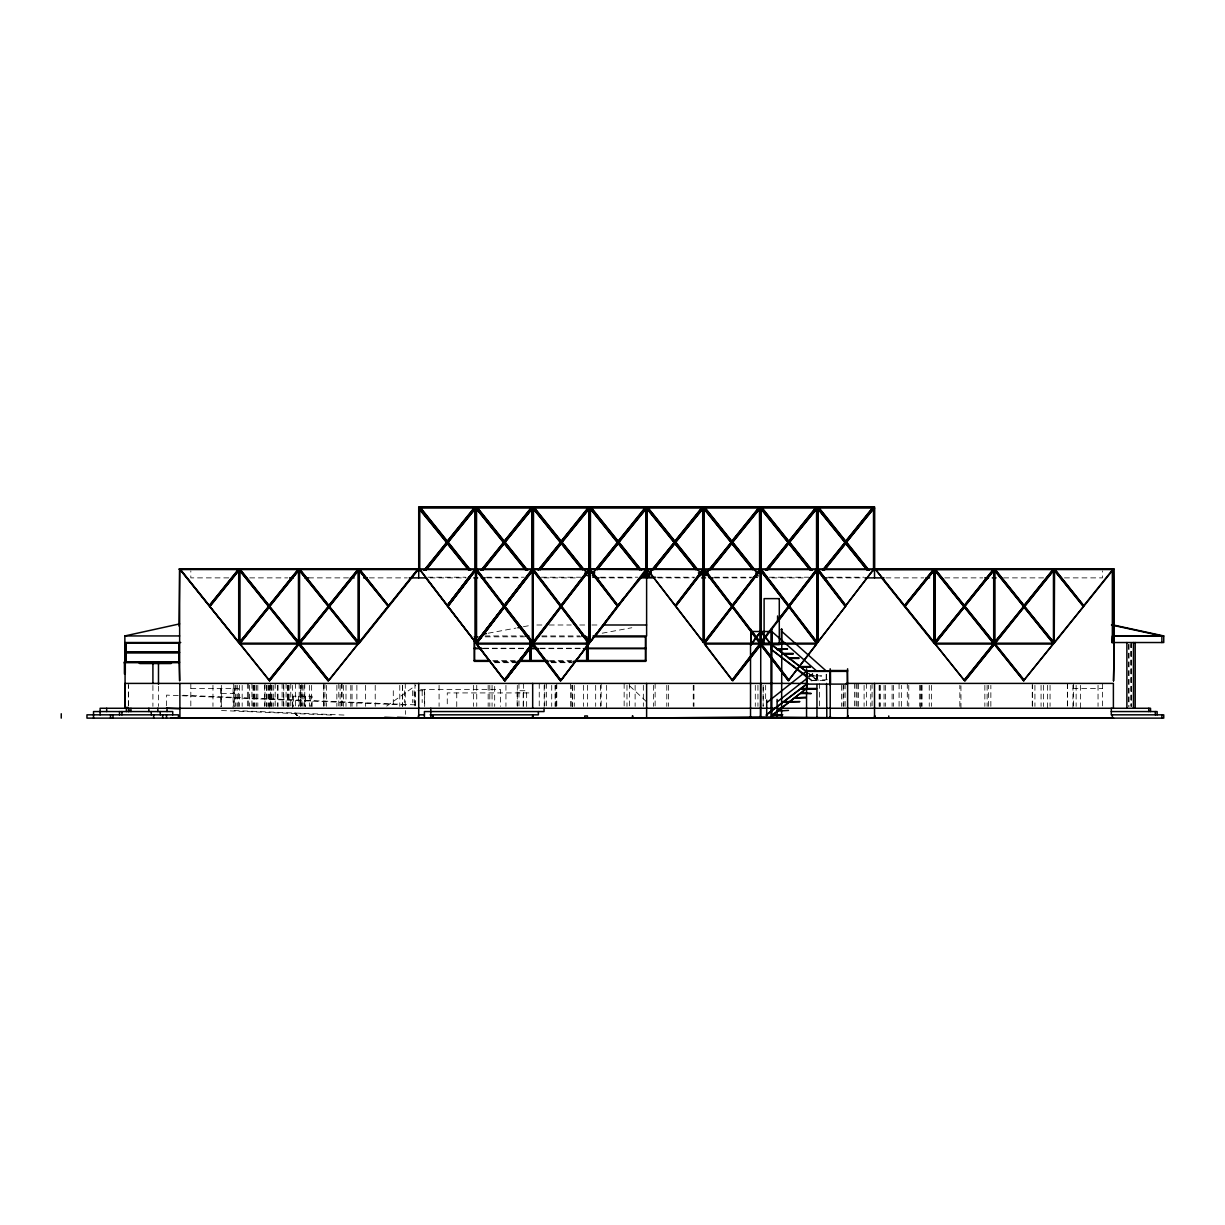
<?xml version="1.0" encoding="UTF-8"?>
<svg xmlns="http://www.w3.org/2000/svg" width="1225" height="1225" viewBox="0 0 1225 1225"><rect width="100%" height="100%" fill="white"/><g stroke="black" fill="none" stroke-linecap="round" stroke-linejoin="round"><path stroke-width="0.75" stroke-dasharray="5 3.75" d="M128.365 705.6L128.365 685.265M555.293 706.35L555.293 685.326M556.579 706.35L556.579 685.326M570.467 706.35L570.467 683.412M571.769 706.35L571.769 685.326M765.656 698.709L765.656 685.326M843.811 706.35L843.811 685.326M845.127 706.35L845.127 685.326M857.087 706.35L857.087 683.412M858.403 706.35L858.403 683.412M899.073 706.35L899.073 683.412M901.355 706.35L901.355 685.326M959.849 706.35L959.849 685.326M960.951 708.264L960.951 685.326M988.468 706.35L988.468 685.326M990.857 706.35L990.857 685.326M1032.307 706.35L1032.307 685.326M808.638 676.782L813.109 673.26M808.852 676.981L813.339 673.459M809.021 677.211L813.507 673.689M386.687 706.105L415.673 685.571M488.254 633.202L516.016 628.073M523.412 626.71L528.97 625.669M602.21 633.202L631.809 627.736M427.847 577.22L465.454 577.22M486.34 577.22L524.269 577.22M541.404 577.22L581.201 577.22M600.219 577.22L637.827 577.22M656.968 577.22L694.56 577.22M714.236 577.22L751.844 577.22M769.315 577.22L808.776 577.22M827.794 577.22L863.855 577.22M228.799 577.878L190.824 577.878L190.824 570.865M249.686 577.878L287.676 577.878M308.562 577.878L348.451 577.878M369.337 577.878L407.328 577.878M430.113 577.878L466.281 577.878M487.091 577.878L521.283 577.878M544.053 577.878L578.246 577.878M600.97 577.878L635.224 577.878M658.024 577.878L694.1 577.878M714.742 577.878L751.078 577.878M771.949 577.878L806.157 577.878M828.866 577.878L863.135 577.878M885.92 577.878L923.91 577.878M944.797 577.878L982.772 577.878M1003.673 577.878L1043.547 577.878M1064.448 577.878L1102.423 577.878L1102.423 570.865M536.872 624.995L542.598 624.995M549.259 624.995L571.233 624.995M579.731 624.995L587.357 624.995M591.935 624.995L599.561 624.995M484.84 635.943L523.182 635.943M541.817 635.943L579.823 635.943M485.376 636.832L524.468 636.832M541.971 636.832L581.063 636.832M483.507 648.224L524.897 648.224M540.118 648.224L581.492 648.224M483.507 648.653L524.897 648.653M540.118 648.653L581.492 648.653M492.817 660.489L515.158 660.489M549.413 660.489L571.753 660.489M493.399 661.362L515.419 661.362M549.994 661.362L571.156 661.362M494.456 662.021L501.99 662.021M502.908 662.021L517.18 662.021M551.051 662.021L558.585 662.021M559.519 662.021L572.55 662.021M494.747 662.679L501.53 662.679M503.705 662.679L516.613 662.679M551.342 662.679L558.125 662.679M560.3 662.679L571.983 662.679M809.051 675.327L821.699 675.986L808.087 675.986M827.38 679.707L811.302 680.365M811.272 680.365L827.38 680.365M190.824 688.542L238.645 688.542L238.645 706.473M1072.947 688.542L1102.423 688.542M420.665 689.369L500.382 689.369L500.382 706.381M528.878 692.921L447.263 692.921L447.263 706.565M221.434 693.472L234.572 693.472M294.658 713.027L297.139 715.568M183 695.264L416.377 704.896M405.582 704.972L166.508 695.111L166.508 706.381M234.082 710.531L344.746 715.078M221.526 710.531L331.577 715.078M808.24 673.352L816.692 679.783L811.44 675.113M809.128 673.597L816.585 679.37M808.883 677.838L812.144 680.365M807.918 677.946L812.359 681.391M811.272 675.327L816.585 680.365L816.524 674.24M629.772 686.031L647.887 703.028M295.623 713.042L297.736 715.691M294.766 713.027L296.802 715.568M1131.349 642.528L1131.257 706.381L1131.134 644.396M1130.843 642.528L1130.966 706.381M1129.067 644.396L1129.067 706.381M1128.623 644.396L1128.623 706.381M1102.423 683.412L1102.423 706.488M1098.044 685.326L1098.044 706.35M1080.511 685.326L1080.511 708.264M1076.132 685.326L1076.132 706.35M1073.498 683.412L1073.498 706.35M1072.947 685.25L1072.947 708.264M1067.588 683.412L1067.588 706.35M1067.358 683.412L1067.358 706.35M1050.055 685.326L1050.055 706.35M1047.635 685.326L1047.635 708.264M1043.486 685.25L1043.486 706.488M1041.066 685.326L1041.066 706.35M1034.926 685.326L1034.926 706.35M1032.307 683.412L1032.307 708.264M987.12 685.326L987.12 706.35M984.854 685.326L984.854 706.35M931.536 685.326L931.536 706.35M929.254 685.326L929.254 706.35M921.981 685.326L921.981 706.35M921.721 685.326L921.721 706.35M920.465 685.326L920.465 708.264M919.699 685.326L919.699 706.35M908.766 685.326L908.766 706.35M907.296 683.412L907.296 706.35M893.515 685.326L893.515 706.35M892.106 685.326L892.106 706.35M885.353 685.326L885.353 706.35M884.052 685.326L884.052 706.35M880.561 685.326L880.561 706.35M879.596 685.326L879.596 706.35M879.152 685.326L879.152 706.35M872.077 683.412L872.077 706.35M870.761 685.326L870.761 706.35M866.381 683.412L866.381 706.35M864.1 685.326L864.1 706.35M856.076 683.412L856.076 708.264M854.376 683.412L854.376 706.35M843.106 685.326L843.106 706.35M841.407 685.326L841.407 706.35M826.599 674.24L826.599 684.101M826.171 674.24L826.171 679.707M819.571 683.412L819.571 706.35M817.397 674.24L817.397 680.365M816.952 674.24L816.952 679.707M757.938 685.326L757.938 706.35M755.304 685.326L755.304 706.35M693.962 685.326L693.962 706.35M693.258 685.326L693.258 706.35M668.452 685.326L668.452 706.35M666.783 685.326L666.783 706.35M655.13 683.412L655.13 706.35M653.461 685.326L653.461 706.35M643.339 685.326L643.339 706.35M635.117 685.326L635.117 706.35M629.619 683.412L629.619 706.35M626.986 685.326L626.986 706.35M624.153 683.412L624.153 706.35M606.635 685.326L606.635 708.264M601.153 683.412L601.153 706.35M600.449 685.326L600.449 706.35M595.672 685.326L595.672 706.35M587.495 685.326L587.479 706.35M583.621 685.326L583.621 706.35M574.28 685.326L574.28 706.35M572.657 685.326L572.657 706.35M572.519 685.326L572.519 706.35M556.778 683.412L556.778 706.35M555.139 685.326L555.139 706.35M551.709 685.326L551.709 706.35M546.549 683.412L546.549 706.35M544.803 683.412L544.803 706.35M544.176 685.326L544.176 706.35M539.245 683.412L539.245 706.35M526.643 706.503L526.643 690.732L517.149 690.732L517.149 706.503M523.473 683.412L523.473 706.35M523.182 692.921L523.182 706.565M518.956 683.412L518.956 706.35M517.317 685.326L517.317 706.35M505.94 685.326L505.94 706.35M494.686 686.398L494.686 706.381M492.067 685.326L492.067 706.35M489.816 685.326L489.816 706.35M488.163 685.326L488.163 706.35M476.739 685.326L476.739 706.35M473.447 685.326L473.447 706.35M456.741 692.921L456.741 706.565M439.086 685.326L439.086 706.35M424.677 706.503L424.677 690.732L415.183 690.732L415.183 706.503M424.462 689.369L424.462 706.381M422.181 690.732L422.181 702.568M414.969 683.412L414.969 706.35M414.157 690.732L414.157 702.568M412.687 690.732L412.687 702.568M405.582 710.607L405.582 714.374M405.261 683.412L405.261 706.35M404.679 690.732L404.679 702.568M402.627 685.326L402.627 706.35M402.413 685.326L402.413 706.35M399.779 685.326L399.779 706.35M393.286 690.732L393.286 706.503M375.217 685.326L375.217 706.35M365.571 685.326L365.571 706.35M356.873 685.326L356.873 706.35M352.05 685.326L352.05 706.35M350.794 685.326L350.794 706.412M346.001 685.326L346.001 706.35M343.383 685.326L343.383 706.35M342.066 683.412L342.066 706.35M341.683 683.412L341.683 706.35M340.106 685.326L340.106 706.35M338.789 683.412L338.789 706.35M336.86 685.326L336.86 706.35M326.447 685.326L326.447 706.35M324.916 683.412L324.916 706.35M323.813 685.326L323.813 706.35M323.599 683.412L323.599 706.35M312.084 706.534L312.084 696.213L292.729 696.213L292.729 706.534M311.64 685.326L311.64 706.35M310.277 696.213L310.277 706.534M309.358 685.326L309.358 706.35M305.546 696.213L305.546 706.534M305.071 696.213L305.071 706.534M304.765 683.412L304.765 706.35M303.938 685.326L303.938 706.35M302.208 685.326L302.146 706.35M301.871 683.412L301.871 706.35M300.891 685.326L300.891 706.35M299.176 683.412L299.267 706.534M298.609 696.213L298.609 706.534M295.562 683.412L295.562 706.35M293.387 696.213L293.387 706.534M292.545 685.326L292.545 708.264M290.784 683.412L290.784 706.35M289.1 685.326L289.1 706.35M288.503 685.326L288.503 706.35M287.783 685.326L287.783 706.35M287.722 685.326L287.722 706.35M286.083 683.412L286.083 706.35M283.802 685.326L283.802 706.35M283.404 683.412L283.404 706.35M282.102 683.412L282.102 706.35M278.029 685.326L278.029 706.35M277.478 685.326L277.478 706.35M275.196 683.412L275.196 706.35M273.696 685.326L273.696 706.35M272.027 685.326L272.027 706.35M271.429 685.326L271.429 706.35M270.71 683.412L270.71 706.35M270.312 685.326L270.312 706.35M269.194 685.326L269.194 708.264M268.995 685.326L268.995 706.35M268.03 685.326L268.03 706.35M266.728 685.326L266.728 706.35M266.33 685.326L266.33 706.35M265.013 683.412L265.013 706.35M264.386 685.326L264.386 706.35M257.817 685.326L257.817 706.35M256.622 685.326L256.622 706.35M254.938 685.326L254.938 706.35M254.341 685.326L254.341 706.35M253.621 685.326L253.621 706.35M252.993 685.326L252.993 706.35M251.921 683.412L251.921 706.35M249.64 685.326L249.64 706.35M248.675 683.412L248.675 706.35M247.358 683.412L247.358 706.35M242.167 685.326L242.167 706.35M239.533 685.326L239.533 706.35M237.282 685.326L237.344 706.473M235.966 685.326L235.966 706.35M235.001 685.326L235.001 706.35M234.572 688.542L234.572 706.412M233.699 683.412L233.699 706.35M233.102 688.542L233.102 708.264M221.434 688.542L221.434 706.412M221.312 685.326L221.312 706.35M220.393 688.542L220.393 706.473M212.966 685.326L212.966 706.35M190.824 683.412L190.824 708.264M158.484 686.168L158.484 706.427M152.911 685.479L152.911 706.366M128.365 683.412L128.365 706.35M763.144 685.326L763.144 706.35L763.206 685.326M300.554 706.35L300.554 685.326L300.493 706.35"/><path stroke-width="1.5" d="M125.073 708.264L125.073 683.412L807.597 683.412M179.309 569.104L419.333 569.104L418.506 570.13L418.506 569.104M760.955 631.641L750.833 644.656L750.833 629.313M760.725 716.962L760.74 629.313M767.11 714.083L767.08 714.481M772.393 716.962L772.393 714.772L782.79 714.772L772.607 715.431M795.163 697.898L805.575 697.239M772.393 715.431L805.529 689.139M826.599 684.101L826.814 716.962M631.487 718.126L760.526 716.962L874.528 718.126L874.528 683.412M1114.199 643.186L1113.54 569.104L1112.958 642.528L1112.958 635.943L1163.75 635.943L1163.75 642.528L1111.856 642.528M1161.882 642.528L1161.882 635.943L1113.066 635.76L1113.357 624.995L1163.75 635.943M767.248 702.277L806.173 671.392M777.186 715.431L777.094 716.962M532.339 718.126L532.722 716.962L532.722 718.126L179.922 718.126L179.861 683.412M298.854 718.126L299.237 717.008M816.585 670.948L771.781 631.503L771.781 645.008L805.575 670.948M750.986 631.855L750.741 645.315M816.952 684.53L816.952 688.481L800.859 688.481M847.088 670.718L847.225 671.392M1113.341 625.393L1114.03 642.528M750.91 644.656L760.771 631.396L771.229 644.427M750.986 644.61L760.847 631.365M447.263 605.701L474.902 569.548M425.228 577.082L447.125 605.701L475.239 569.548L419.624 569.548L447.447 605.701L469.359 577.082M470.369 570.314L447.967 542.369L475.423 508.559L475.576 642.451L447.768 606.36L475.698 570.268L475.698 642.451L447.63 606.36L469.497 577.787M447.63 606.36L475.698 570.268M476.127 642.451L503.735 606.36L476.127 570.268L504.057 606.36L476.004 642.451L476.004 577.863M531.88 569.548L504.241 605.701L476.586 569.548L532.217 569.548L504.133 605.701L523.733 580.099M476.586 643.186L504.241 607.033L532.217 643.186L476.479 643.186L504.133 607.033L531.88 643.186M504.746 606.36L533.105 570.268L560.698 606.36L533.105 642.451L504.639 606.36L525.357 579.287M476.923 643.186L504.562 607.033L477.949 641.67M504.639 606.36L532.676 570.268L560.361 606.36M505.067 606.36L532.676 642.451L560.698 606.36M560.836 605.701L588.827 569.548L533.243 569.548L560.866 605.701L588.505 569.548M531.88 644.059L504.241 680.212L476.479 644.059L532.217 644.059L504.133 680.212L506.446 677.195M560.836 607.033L533.243 643.186L588.827 643.186L561.157 607.033L588.475 643.186M561.372 606.36L589.302 570.268L561.341 606.36L589.302 642.451L589.317 508.559L561.862 542.369L583.299 569.104M504.746 680.87L533.105 644.779L560.698 680.87L596.606 633.432M533.564 643.186L561.157 607.033M646.295 569.104L647.933 570.406L646.295 569.104L647.933 569.732L617.813 605.701L560.361 680.87L532.722 644.779L504.639 680.87L532.263 644.779M598.903 630.431L624.719 596.667M629.65 590.634L618.135 605.701L590.511 569.548M561.203 680.212L588.827 644.059L533.181 644.059L560.866 680.212L533.518 644.059M590.052 642.451L617.645 606.36L589.73 570.268L589.73 642.451L590.128 508.559L617.584 542.369L592.808 573.254M618.15 605.701L645.774 569.548M595.518 635.943L639.695 578.169M647.642 569.548L532.4 569.104L703.089 569.548L675.434 605.701L647.458 569.548L675.113 605.701L702.752 569.548M675.618 606.36L703.548 570.268L703.548 642.451L675.618 606.36L703.548 570.268M703.977 642.451L731.907 606.36L703.977 642.451L703.808 508.559L731.264 542.369L703.808 576.194L731.264 542.369M732.091 605.701L760.067 569.548L704.436 569.548L732.091 605.701L759.73 569.548M732.091 607.033L704.436 643.186L760.067 643.186L732.412 607.033L759.73 643.186M765.548 636.449L760.189 642.451L732.596 606.36L760.189 570.268L788.548 606.36L778.197 619.896M704.773 643.186L732.412 607.033M732.596 606.36L760.526 570.268L760.495 644.656M760.618 642.451L788.548 606.36M788.732 605.701L816.707 569.548L761.093 569.548L788.732 605.701L816.386 569.548M732.091 680.212L760.067 644.059L704.436 644.059L732.091 680.212L759.73 644.059M788.732 607.033L761.093 643.186L816.707 643.186L789.068 607.033L816.386 643.186M789.237 606.36L817.167 570.268L817.167 642.451L789.237 606.36L817.167 570.268M761.414 643.186L764.875 638.654M778.687 620.585L789.068 607.033M760.526 644.779L732.596 680.87L760.955 644.779L788.548 680.87L760.618 644.779M765.227 644.059L761.093 644.059L788.732 680.212L816.386 644.059M845.526 606.36L817.596 642.451L845.526 606.36L817.596 570.268L845.204 606.36M845.709 605.701L873.685 569.548L818.055 569.548L845.709 605.701L873.348 569.548M788.732 680.212L816.707 644.059L778.243 644.059M447.125 605.701L469.022 577.082M447.952 606.36L469.818 577.787M476.004 642.451L504.057 606.36L476.341 642.451L476.234 508.559L503.689 542.369L481.272 570.314M524.055 580.099L504.47 605.701L476.923 569.548M506.124 604.859L524.53 580.803M508.743 674.179L522.585 656.11M524.882 653.093L531.803 644.059M476.586 644.059L504.47 680.212L506.767 677.195M509.079 674.179L522.907 656.11M525.219 653.093L532.125 644.059M504.976 680.87L532.584 644.779M209.199 605.717L238.538 569.548L180.182 569.548L209.199 605.717L238.217 569.548M209.72 606.36L239.028 570.222L239.028 642.497L209.72 606.36L239.028 642.497M210.042 606.36L239.028 570.222M239.457 642.497L268.78 606.36L239.457 570.222L239.457 642.497L268.78 606.36M268.964 605.717L298.318 569.548L239.947 569.548L268.964 605.717L297.981 569.548M298.318 643.186L269.301 607.003L239.947 643.186L358.083 643.186L329.066 607.003L299.727 643.186M269.485 606.36L298.808 570.222L298.808 642.497L269.485 606.36L298.808 642.497M240.284 643.186L269.301 607.003M269.806 606.36L298.808 570.222M268.964 680.227L298.318 644.059L239.947 644.059L268.964 680.227L297.981 644.059M299.237 642.497L328.545 606.36L299.237 642.497L299.237 570.222L328.545 606.36M328.744 605.717L358.083 569.548L299.727 569.548L328.744 605.717L357.746 569.548M329.249 606.36L358.573 570.222L358.573 642.497L329.249 606.36L358.573 642.497M300.048 643.186L329.066 607.003M329.586 606.36L358.573 570.222M328.223 680.87L299.237 644.733L328.223 680.87L417.526 569.548L419.241 569.104M329.066 680.227L358.083 644.059L299.727 644.059L328.744 680.227L300.048 644.059M359.323 642.497L388.325 606.36L359.002 570.222L359.002 642.497L359.323 570.222M388.83 605.717L417.847 569.548L359.492 569.548L388.509 605.717L359.813 569.548M358.956 643.615L418.72 569.104M424.003 570.314L446.742 542.369L424.34 570.314M447.186 541.404L474.81 507.533L420.022 507.533L447.186 541.404L474.366 507.533M425.933 569.855L447.186 543.349L468.777 569.855M426.254 569.855L447.523 543.349M447.967 542.369L475.423 508.559M480.95 570.314L503.689 542.369M504.133 541.404L531.757 507.533L476.969 507.533L504.133 541.404L531.298 507.533M482.88 569.855L504.133 543.349L525.724 569.855M527.317 570.314L504.914 542.369L532.37 508.559L532.339 642.451M483.201 569.855L504.47 543.349M504.914 542.369L532.37 508.559M538.862 569.104L560.637 542.369L538.219 570.314M561.081 541.404L588.704 507.533L533.916 507.533L561.081 541.404L588.245 507.533M540.409 569.104L561.402 543.349L582.671 569.855M540.148 569.855L561.402 543.349M561.862 542.369L589.317 508.559M592.395 573.361L617.584 542.369M618.028 541.404L645.652 507.533L590.848 507.533L618.028 541.404L645.192 507.533M597.356 569.104L618.349 543.349L639.618 569.855M640.246 569.104L618.793 542.369L646.249 508.559L646.249 576.194L643.646 573.361M592.364 575.75L594.722 572.795M597.096 569.855L618.349 543.349M618.793 542.369L646.249 508.559M646.861 576.194L674.317 542.369L646.861 576.194L646.861 508.559L674.317 542.369M702.384 507.533L647.596 507.533L674.761 541.404L701.94 507.533M674.761 541.404L702.262 507.533M651.133 572.795L647.596 577.22L655.421 577.22M653.507 569.855L674.761 543.349L695.754 569.104M697.944 570.314L675.542 542.369L702.997 508.559L702.997 576.194L702.675 508.559M647.918 577.22L651.179 573.162M654.426 569.104L675.097 543.349M675.542 542.369L702.997 508.559M759.332 507.533L704.543 507.533L731.708 541.404L758.872 507.533M731.708 541.404L759.209 507.533M705.722 575.75L708.081 572.795M710.454 569.855L731.708 543.349L752.701 569.104M757.249 573.254L732.489 542.369L759.607 508.559L759.944 572.657M711.373 569.104L732.045 543.349M732.489 542.369L759.944 508.559M765.472 570.314L788.211 542.369L765.793 570.314M816.279 507.533L761.491 507.533L788.655 541.404L815.819 507.533M788.655 541.404L816.156 507.533M767.386 569.855L788.655 543.349L810.246 569.855M811.838 570.314L789.436 542.369L816.891 508.559L816.845 642.451M767.723 569.855L788.977 543.349M789.436 542.369L816.891 508.559M822.419 570.314L845.143 542.369L822.741 570.314M873.226 507.533L818.423 507.533L845.602 541.404L872.767 507.533M845.602 541.404L873.088 507.533M824.333 569.855L845.602 543.349L867.193 569.855M868.785 570.314L846.368 542.369L873.502 508.559L874.528 508.559M824.67 569.855L845.924 543.349M846.368 542.369L873.823 508.559L873.869 570.559M904.402 605.717L933.756 569.548L875.4 569.548L904.402 605.717L933.419 569.548M904.923 606.36L934.246 570.222L934.246 642.497L904.923 606.36L934.246 570.222M934.675 642.497L963.983 606.36L934.675 642.497L934.675 570.222L963.983 606.36M964.182 605.717L993.521 569.548L935.165 569.548L964.182 605.717L993.199 569.548M993.521 643.186L964.504 607.003L935.165 643.186L1053.286 643.186L1023.947 607.003L994.93 643.186M964.703 606.36L994.011 570.222L994.011 642.497L964.703 606.36L994.011 570.222M935.487 643.186L964.504 607.003M964.182 680.227L993.521 644.059L935.165 644.059L964.182 680.227L993.199 644.059M994.44 642.497L1023.763 606.36L994.44 570.222L994.44 642.497L1023.763 606.36M1023.947 605.717L1053.286 569.548L994.93 569.548L1023.947 605.717L1052.964 569.548M1024.467 606.36L1053.776 570.222L1053.776 642.497L1024.467 606.36L1053.776 642.497M965.024 680.87L994.011 644.733L964.703 680.87L875.722 569.548L874.191 569.104M995.267 643.186L1024.284 607.003M1024.789 606.36L1053.776 570.222M1023.947 680.227L1053.286 644.059L994.93 644.059L1023.947 680.227L1052.964 644.059M1054.22 642.497L1083.528 606.36L1054.22 570.222L1054.22 642.497L1054.541 570.222M1113.066 569.548L1054.694 569.548L1083.712 605.717L1112.729 569.548M1053.837 643.615L1113.602 569.104M418.506 570.13L419.333 569.104M771.444 649.572L806.494 675.986M800.859 693.518L806.173 688.481M777.477 701.619L807.367 678.145M806.173 684.683L766.268 714.772M766.697 714.772L806.555 684.101L806.555 668.758M772.393 714.91L800.17 693.518L811.272 693.518L800.859 692.86M771.245 644.58L760.771 631.886M180.733 642.528L124.858 642.528L124.858 635.943L179.646 623.893M482.696 634.228L486.402 633.555M517.869 627.736L521.574 627.047M875.722 569.548L1113.938 569.104M419.379 507.747L475.04 507.747L475.04 506.874M418.72 508.559L446.742 542.369M533.181 569.104L533.181 508.559L560.637 542.369M760.756 570.559L760.756 508.559L788.211 542.369M817.596 642.451L817.688 508.559L845.143 542.369M178.988 569.104L1114.199 569.104M179.646 569.548L178.988 626.052M1113.54 569.548L1114.199 627.277M731.907 606.36L703.977 570.268L731.585 606.36M592.732 577.22L596.805 577.22M641.441 577.22L645.514 577.22L643.156 574.28M753.253 577.22L757.326 577.22M289.575 577.878L293.372 577.878M304.765 577.878L308.562 577.878M350.35 577.878L354.147 577.878M363.641 577.878L367.439 577.878M409.227 577.878L426.438 577.878M473.799 577.878L477.658 577.878M481.394 577.878L485.238 577.878M595.273 577.878L599.147 577.878M640.798 577.878L654.303 577.878M701.695 577.878L705.493 577.878M709.076 577.878L713.088 577.878M823.169 577.878L827.043 577.878M864.911 577.878L884.021 577.878M925.809 577.878L929.607 577.878M984.67 577.878L988.468 577.878M992.281 577.878L996.078 577.878M1083.712 605.717L1055.031 569.548M388.325 606.36L359.002 570.222M617.645 606.36L589.73 570.268M603.389 624.995L646.616 624.995M1113.571 624.995L1111.473 624.995L1161.882 635.943M781.183 629.313L782.04 629.313M750.741 631.503L771.03 631.503M124.858 635.943L179.646 635.943M525.081 635.943L528.878 635.943M538.035 635.943L539.046 635.943M581.707 635.943L585.504 635.943M593.099 635.943L646.616 635.943L646.616 578.43M1112.346 635.943L1111.978 642.528M474.213 636.832L477.934 636.832M583.36 636.832L587.081 636.832L586.637 648.224M593.313 636.832L645.866 636.832L645.866 661.362L573.116 661.362M125.073 642.957L125.073 651.945M178.927 651.945L125.899 651.945L125.899 642.957L178.927 642.957L178.819 651.945M474.213 648.224L481.655 648.224M530.042 648.224L530.486 640.629M530.808 648.224L536.826 648.224M645.866 648.224L587.724 648.224L587.724 640.629M474.213 648.653L482.099 648.653M530.042 648.653L530.486 660.489L519.323 660.489M530.808 648.653L538.694 648.653M583.36 648.653L645.866 648.653M777.094 649.036L787.522 649.036L777.094 649.694M125.073 652.389L179.646 652.389M125.073 652.818L125.073 661.806M178.927 661.806L125.899 661.806L125.899 652.818L178.927 652.818M782.79 653.415L793.218 653.415M782.79 654.073L793.218 654.073M788.487 657.794L798.914 657.794M788.487 658.453L798.914 658.453M474.213 660.489L489.541 660.489M530.808 660.489L547.56 660.489M575.474 660.489L645.866 660.489M488.607 661.362L474.213 661.362L474.213 640.629M517.317 661.362L530.486 661.362M548.478 661.362L530.808 661.362L530.808 640.629M123.985 662.25L179.646 662.25M124.414 662.679L125.302 662.679M125.67 662.679L178.927 662.679M138.93 662.909L171.546 662.909M124.414 663.552L125.302 663.46L125.302 673.183L124.414 673.183L124.414 663.46M139.711 663.552L171.087 663.552M799.879 666.568L810.307 666.568M799.879 667.227L810.307 667.227M830.428 671.392L847.486 671.361L847.562 670.565L830.428 670.504L830.535 684.101L847.378 684.101L847.225 670.504M806.938 670.948L829.83 670.948M829.83 671.254L806.785 671.254L806.77 689.139M829.83 671.392L806.938 671.392L806.984 670.519L806.938 684.76M124.414 673.964L125.302 673.964M846.215 683.412L1113.387 683.412L1113.387 708.264M806.785 684.101L829.83 684.101M806.77 684.76L806.555 688.481M800.859 689.139L816.952 689.139L816.952 716.962M794.489 697.898L805.575 697.898M783.786 701.619L799.879 701.619L783.786 702.277M125.073 707.453L128.365 707.453M777.4 711.051L788.487 710.393M1111.274 711.557L1157.15 711.557L1157.15 714.833M418.72 714.833L424.417 714.833M430.113 714.833L538.372 714.833L538.372 711.557M766.268 715.431L767.08 715.431M532.263 716.962L533.105 716.962M750.098 716.962L750.91 716.962M760.189 716.962L761.154 716.962M829.784 716.962L830.642 716.962M847.179 716.962L848.022 716.962M397.421 717.268L418.72 718.126L418.72 683.412M166.508 708.264L179.784 708.816M384.711 717.268L405.582 718.126M847.302 670.519L847.088 671.162M771.903 644.733L806.157 671.285M806.448 676.797L771.474 649.663L771.628 644.656M781.887 631.503L826.186 670.948M646.616 569.104L647.933 570.406L646.953 569.104M1054.22 570.222L1083.206 606.36M995.267 569.548L1024.284 605.717M994.44 570.222L1023.426 606.36M1023.947 607.003L1052.964 643.186M935.487 569.548L964.504 605.717M965.024 606.36L994.011 642.497M995.267 644.059L1024.284 680.227M934.675 570.222L963.662 606.36M964.182 607.003L993.199 643.186M881.694 578.047L934.292 643.615M818.759 507.533L845.924 541.404M846.705 542.369L869.107 570.314M817.688 508.559L844.821 542.369M845.602 543.349L866.856 569.855M761.812 507.533L788.977 541.404M789.757 542.369L812.16 570.314M760.756 508.559L787.874 542.369M788.655 543.349L809.909 569.855M704.865 507.533L732.045 541.404M732.81 542.369L757.663 573.361M755.963 573.162L758.122 575.872M703.808 508.559L730.927 542.369M731.708 543.349L752.977 569.855M647.719 507.533L675.097 541.404M675.863 542.369L701.864 574.785M646.861 508.559L673.995 542.369M674.761 543.349L696.03 569.855M698.388 572.795L700.746 575.75M591.185 507.533L618.349 541.404M619.13 542.369L641.532 570.314M643.891 573.254L646.249 576.194M590.128 508.559L617.247 542.369M618.028 543.349L638.684 569.104M643.018 574.51L645.192 577.22M534.238 507.533L561.402 541.404M562.183 542.369L586.959 573.254M585.029 572.795L587.403 575.75M533.181 508.559L560.3 542.369M561.081 543.349L581.753 569.104M477.291 507.533L504.47 541.404M505.236 542.369L527.653 570.314M476.234 508.559L503.353 542.369M504.133 543.349L525.403 569.855M420.359 507.533L447.523 541.404M448.304 542.369L470.706 570.314M419.287 508.559L446.421 542.369M447.186 543.349L468.455 569.855M300.048 569.548L329.066 605.717M299.237 570.222L328.223 606.36M328.744 607.003L357.746 643.186M240.284 569.548L269.301 605.717M239.457 570.222L268.443 606.36M268.964 607.003L297.981 643.186M180.504 569.548L209.521 605.717M240.284 644.059L269.301 680.227M239.411 643.615L179.646 569.104L179.646 680.87L178.819 652.818M760.296 716.135L760.955 716.962M818.392 569.548L846.031 605.701M761.414 569.548L789.068 605.701M789.574 606.36L817.167 642.451M760.618 570.268L788.226 606.36M704.773 569.548L732.412 605.701M732.918 606.36L760.526 642.451M761.414 644.059L789.068 680.212M675.94 606.36L703.548 642.451M704.773 644.059L732.412 680.212M590.19 569.548L617.813 605.701M533.564 569.548L561.203 605.701M561.663 606.36L589.271 642.451M419.945 569.548L447.584 605.701M448.105 606.36L475.698 642.451M476.923 644.059L504.562 680.212M1113.357 624.995L1113.602 635.943M1161.882 714.833L1161.882 718.126M1155.328 711.557L1155.328 714.833M1150.535 711.557L1150.535 708.264L100.113 708.264L100.113 714.833M1148.79 708.264L1148.79 711.557M1135.192 642.528L1135.192 708.264M1133.447 642.528L1133.447 708.264M1126.877 642.528L1126.877 708.264M1113.602 718.126L170.75 718.126M1112.346 569.104L1112.346 642.528M1112.346 714.833L1112.346 718.126M1111.335 708.264L1111.274 714.833L1163.75 714.833L1163.75 718.126L86.96 718.126L86.96 714.833L178.406 714.833L178.406 717.789M1053.454 570.222L1053.454 642.497M994.777 570.222L994.777 642.497M993.689 570.222L993.689 642.497M934.997 570.222L934.997 642.497M933.909 570.222L933.909 642.497M888.753 715.936L888.753 718.126M874.956 715.936L874.956 718.126M874.528 577.878L874.528 506.874L418.72 506.874L418.72 577.878M874.543 715.936L874.528 718.126M874.405 506.874L874.405 570.406M873.869 506.874L873.869 507.747L818.208 507.747L818.208 506.874M873.502 508.559L873.502 570.559M873.211 506.874L873.211 507.747M848.221 715.936L848.221 718.126M847.822 715.936L847.822 718.126M847.608 668.758L847.608 716.962M830.213 668.758L830.213 684.101M830.213 684.76L830.213 716.962M829.83 670.504L829.83 684.76M818.867 506.874L818.867 507.747M818.024 508.559L817.933 642.451M816.891 506.874L816.891 507.747L761.23 507.747L761.23 506.874M816.554 508.559L816.554 570.559M816.233 506.874L816.233 507.747M806.555 689.139L806.555 716.962M794.183 666.431L794.351 667.227M781.826 629.313L781.611 716.962M781.382 629.313L781.382 644.656M777.584 615.945L777.584 620.799M777.094 699.429L777.094 714.772M771.842 629.313L771.842 716.962M770.969 629.313L770.969 716.962M766.697 700.087L766.697 715.431M761.889 506.874L761.889 507.747M761.077 508.559L760.955 642.451M760.572 683.412L760.403 717.789M760.189 570.268L760.189 642.451M759.913 506.874L759.913 507.747L704.253 507.747L704.253 506.874M759.607 508.559L759.607 572.442M759.255 506.874L759.255 507.747M750.527 644.656L750.527 716.962M704.911 506.874L704.911 507.747M704.298 570.268L704.298 642.451M704.13 508.559L704.13 576.194M703.211 570.268L703.211 642.451M702.936 506.874L702.936 507.747L647.275 507.747L647.275 506.874M702.277 506.874L702.277 507.747M647.933 506.874L647.933 507.747M647.198 508.559L647.198 576.194M646.616 683.412L646.616 718.126M645.958 506.874L645.958 507.747L590.297 507.747L590.297 506.874M645.927 508.559L645.927 576.194M645.422 636.832L645.422 648.224M645.422 648.653L645.422 660.489M645.299 506.874L645.299 507.747M632.804 715.936L632.804 718.126M632.391 715.936L632.391 718.126M590.955 506.874L590.955 507.747M590.45 508.559L590.45 572.442M588.995 506.874L588.995 507.747L533.334 507.747L533.334 506.874M588.98 508.559L588.98 569.104M588.965 570.268L588.965 642.451M588.337 506.874L588.337 507.747M588.153 640.629L588.153 661.362M587.724 648.653L587.724 660.489M587.403 718.126L587.403 715.936L584.738 715.936L584.738 718.126M587.081 648.653L587.081 660.489M586.637 640.629L586.637 661.362M544.053 708.264L544.053 711.557L424.417 711.557L424.417 718.126M533.993 506.874L533.993 507.747M533.503 508.559L533.503 570.559M533.105 570.268L533.105 642.451M532.676 570.268L532.783 642.451M532.676 683.412L532.676 708.264M532.676 714.833L532.676 718.126M532.033 508.559L532.033 572.442M532.018 506.874L532.018 507.747L476.357 507.747L476.357 506.874M531.359 506.874L531.359 507.747M531.237 640.629L531.237 648.224M531.237 648.653L531.237 660.489M530.042 640.629L530.042 661.362M477.015 506.874L477.015 507.747M476.556 508.559L476.464 642.451M475.254 577.863L475.254 642.451M475.101 508.559L475.101 570.559M474.642 638.73L474.642 648.224M474.642 648.653L474.642 660.489M474.381 506.874L474.381 507.747M432.961 715.936L432.961 718.126M432.548 715.936L432.548 718.126M430.802 708.264L430.802 718.126M420.037 506.874L420.037 507.747M419.624 508.559L419.624 570.559M419.379 506.874L419.379 570.559M418.307 715.936L418.307 718.126M358.236 570.222L358.236 642.497M299.558 570.222L299.558 642.497M298.471 570.222L298.471 642.497M239.794 570.222L239.794 642.497M238.707 570.222L238.707 642.497M179.202 642.528L179.202 662.25M172.725 714.833L172.725 711.557L93.529 711.557L93.529 718.126M167.013 708.264L167.013 711.557M166.508 714.833L166.508 718.126M162.649 714.833L162.649 718.126M160.245 711.557L160.245 714.833M158.484 662.25L158.484 684.331M157.826 708.264L157.826 711.557M153.661 714.833L153.661 718.126M152.911 662.25L152.911 683.581M151.257 711.557L151.257 714.833M148.853 708.264L148.853 711.557M130.922 708.264L130.922 711.557M128.793 708.264L128.793 711.557M128.502 708.264L128.502 711.557M126.389 708.264L126.389 711.557M126.007 642.957L126.007 651.945M126.007 652.818L126.007 661.806M125.073 642.528L125.073 705.983M121.933 711.557L121.933 714.833M119.529 711.557L119.529 714.833M112.96 714.833L112.96 718.126M110.541 714.833L110.541 718.126M106.682 708.264L106.682 711.557M61.25 713.746L61.25 718.126M750.634 631.135L750.741 631.12M298.471 644.733L269.485 680.87L298.471 644.733M779.284 598.627L764.109 598.627L764.109 644.656L779.284 644.656L779.284 598.627M1114.199 644.059L1113.54 680.87L1114.199 644.059M994.777 644.733L1023.763 680.87L994.777 644.733M646.616 577.878L646.616 506.874L646.494 577.878"/></g></svg>
